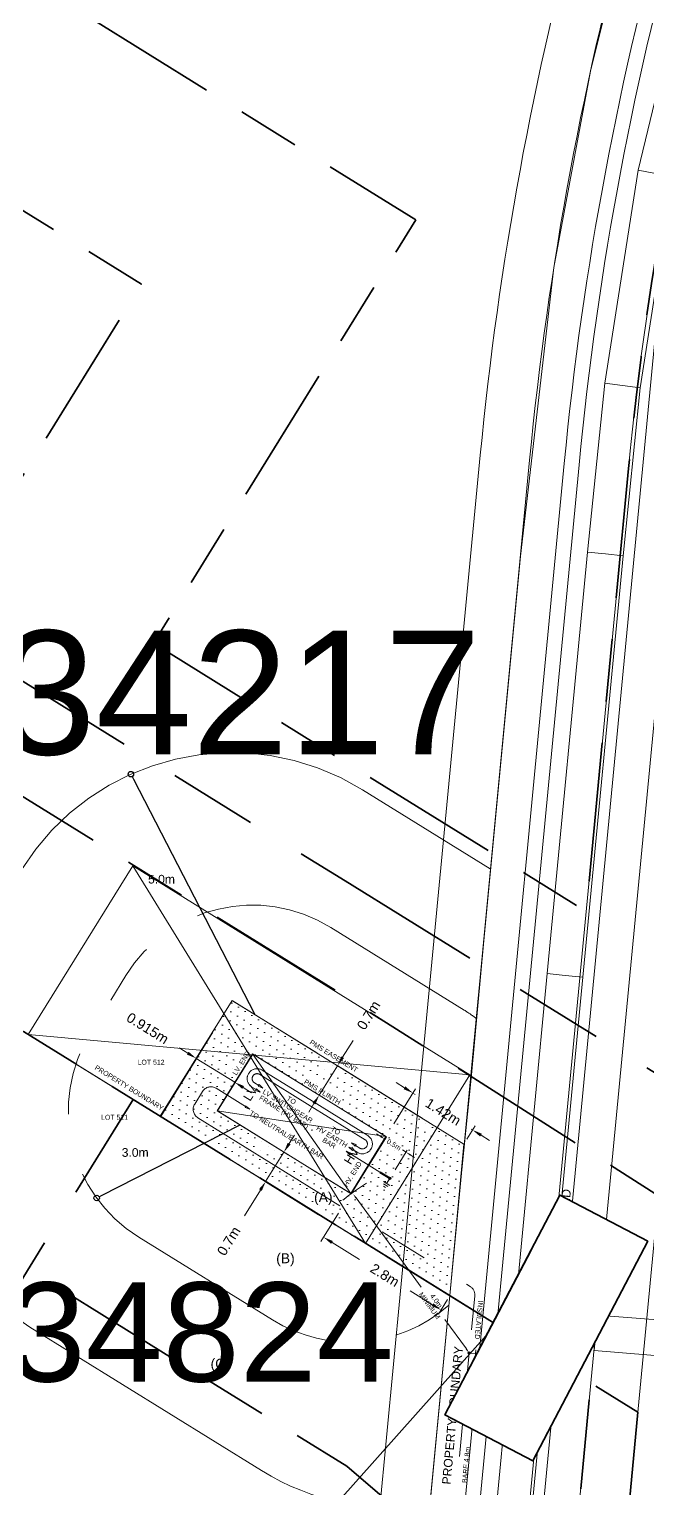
# Model space of a CAD drawing. Header units: metres. Extents: x 0 to 309348, y 0 to 6272736.
# Drawn here: x 309003.47 to 309015.95, y 6271919.31 to 6271948.76 of the extents above; entities that cross this region are included whole.
import ezdxf
from ezdxf import colors
from ezdxf.entities.mleader import LeaderData, LeaderLine
from ezdxf.enums import TextEntityAlignment as Align
from ezdxf.math import Vec2, Vec3

# ---------------------------------------------------------------- set-up
doc = ezdxf.new("R2010")
doc.units = ezdxf.units.M
for name, pattern in [('Cable Exist UG', [8.2, 4, -1.2, 1.8, -1.2]), ('Dash', [5, 3, -2]), ('DASHED', [0.75, 0.5, -0.25]), ('PHANTOM', [2.5, 1.25, -0.25, 0.25, -0.25, 0.25, -0.25]), ('PHANTOM2', [1.25, 0.625, -0.125, 0.125, -0.125, 0.125, -0.125])]:
    doc.linetypes.add(name, pattern=pattern)
doc.layers.get('0').update_dxf_attribs({"color": 6})
for name, color, linetype, lineweight in [('_User Miscellaneous1', 30, 'Continuous', 13), ('_User Miscellaneous7', 3, 'Continuous', 13), ('_User Miscellaneous9', 211, 'Continuous', 13), ('_User_HV_Exist', 1, 'Continuous', 35), ('_User_LV_Exist', 5, 'Continuous', 35), ('Cadastre Developer_SP_NEW', 92, 'Continuous', 15), ('Cadastre Easements_SP_NEW', 52, 'DASHED', 15)]:
    doc.layers.add(name, color=color, linetype=linetype, lineweight=lineweight)
doc.layers.add('_User Miscellaneous10', color=252, linetype='Continuous', lineweight=13, plot=False, transparency=0.85)
doc.layers.add('SupportsUG_SP_LV_NEW', color=2, linetype='Continuous')
doc.styles.add('ARIAL', font='arial.ttf', dxfattribs={"height": 2})
doc.styles.add('iecARIAL', font='arial.ttf', dxfattribs={"height": 2})
doc.styles.get("Standard").update_dxf_attribs({"font": 'arial.ttf'})
doc.linetypes.add('IE Trench HV', pattern='A,5,-0.2,["/",Standard,S=2,R=0,X=0.5,Y=-1],-2', length=7.2)
doc.dimstyles.get("Standard").update_dxf_attribs({"dimtxt": 2, "dimasz": 3, "dimexe": 1, "dimexo": 3, "dimgap": 0.5, "dimtad": 0, "dimlfac": -1, "dimzin": 12, "dimdsep": 46, "dimtxsty": 'Standard', "dimcen": 1, "dimclrd": 256, "dimclre": 256, "dimclrt": 256, "dimadec": 0, "dimazin": 3, "dimtfac": 1, "dimtmove": 0, "dimatfit": 3, "dimfxl": 1, "dimfxlon": 1, "dimtolj": 1, "dimtzin": 0, "dimlwd": -1, "dimlwe": -1, "dimarcsym": 0})
pattern_1 = [(328.22, (309009.2474, 6271926.266), (3.6785, 5.938), [5.08, -1.905]), (58.22, (309009.2474, 6271926.266), (-5.938, 3.6785), [5.08, -1.905])]
pattern_2 = [(328.22, (309009.195, 6271926.181), (3.6785, 5.938), [5.08, -1.905]), (58.22, (309009.195, 6271926.181), (-5.938, 3.6785), [5.08, -1.905])]

# ---------------------------------------------------------------- blocks, each defined once
blk = doc.blocks.new('*U444')
for p, q in [((-2.347, 3.807), (2.347, -3.807)), ((4.454, -0.406), (-4.454, 0.406))]:
    blk.add_line(p, q)
blk.add_lwpolyline([(-4.454, 0.406), (2.347, -3.807), (4.454, -0.406), (-2.347, 3.807)], close=True)
at = {"flags": 8}
blk.add_attdef('ASSET_NUM', text='', height=2.5, dxfattribs=at).set_placement((0, 5), align=Align.MIDDLE_CENTER)
for tag, flags, p in [('STREET_CODE', 9, (1.5, 0)), ('NO_PHASES', 9, (1.5, -0.2)), ('OPERATING_VOLTAGE', 9, (1.5, -0.4)), ('ORIENTATION', 9, (1.5, -0.6)), ('OWNED_BY', 9, (1.5, -0.8)), ('OPERATED_BY', 9, (1.5, -1)), ('MAINTAINED_BY', 9, (1.5, -1.2)), ('CONSTRUCTED_VOLTAGE', 9, (1.5, -1.4)), ('SECONDARY_VOLTAGE', 9, (1.5, -1.6)), ('STATE', 9, (1.5, -1.8)), ('PARENT', 9, (1.5, -2)), ('SUBSTATION_TYPE', 9, (1.5, -2.2)), ('USAGE', 9, (1.5, -2.4)), ('LEGEND', 9, (1.5, -2.6)), ('SUBURB', 9, (1.5, -2.8)), ('STREETNAME', 9, (1.5, -3)), ('LOCATION', 9, (1.5, -3.2)), ('Z', 1, (1.5, -3.6)), ('NOTES', 9, (1.5, -3.4))]:
    blk.add_attdef(tag, text='', height=0.2, dxfattribs=dict(flags=flags)).set_placement(p, align=Align.MIDDLE_LEFT)
blk = doc.blocks.new('_DotBlank')
at = {"color": 0, "linetype": 'ByBlock', "lineweight": -2}
blk.add_line((-0.5, 0), (-1, 0), dxfattribs=at)
blk.add_circle((0, 0), 0.5, dxfattribs=at)
blk = doc.blocks.new('*D460')
at = {"layer": '_User Miscellaneous9', "transparency": 16777216}
for p, q in [((309006.666, 6271928.1), (309006.496, 6271928.205)), ((309006.836, 6271927.995), (309006.889, 6271928.08)), ((309007.614, 6271927.513), (309006.836, 6271927.995)), ((309007.614, 6271927.513), (309007.667, 6271927.598)), ((309007.784, 6271927.408), (309007.954, 6271927.302))]:
    blk.add_line(p, q, dxfattribs=at)
for points in [[(309006.684, 6271928.128), (309006.649, 6271928.072), (309006.836, 6271927.995)], [(309007.802, 6271927.436), (309007.767, 6271927.379), (309007.614, 6271927.513)]]:
    blk.add_solid(points, dxfattribs=at)
at = {"layer": '_User Miscellaneous9', "transparency": 16777216, "insert": (309005.858, 6271928.601), "char_height": 0.2, "attachment_point": 5, "rotation": 328.2222}
blk.add_mtext('\\A1;0.915m', dxfattribs=at)
blk = doc.blocks.new('*D445')
at = {"layer": '_User Miscellaneous9', "transparency": 16777216}
for p, q in [((309010.822, 6271926.672), (309011.262, 6271927.381)), ((309011.039, 6271927.401), (309010.869, 6271927.507)), ((309011.209, 6271927.296), (309011.256, 6271927.267)), ((309012.297, 6271926.366), (309012.464, 6271926.636)), ((309012.412, 6271926.551), (309012.385, 6271926.568)), ((309012.582, 6271926.446), (309012.752, 6271926.34))]:
    blk.add_line(p, q, dxfattribs=at)
for points in [[(309011.056, 6271927.43), (309011.021, 6271927.373), (309011.209, 6271927.296)], [(309012.599, 6271926.474), (309012.564, 6271926.417), (309012.412, 6271926.551)]]:
    blk.add_solid(points, dxfattribs=at)
at = {"layer": '_User Miscellaneous9', "transparency": 16777216, "insert": (309011.82, 6271926.917), "char_height": 0.2, "attachment_point": 5, "rotation": 328.2222}
blk.add_mtext('\\A1;1.42m', dxfattribs=at)
blk = doc.blocks.new('*D446')
at = {"layer": '_User Miscellaneous9', "transparency": 16777216}
for p, q in [((309008.711, 6271926.274), (309008.817, 6271926.444)), ((309008.606, 6271926.104), (309008.238, 6271925.509)), ((309008.606, 6271926.104), (309008.691, 6271926.052)), ((309008.238, 6271925.509), (309008.323, 6271925.457)), ((309008.132, 6271925.339), (309007.808, 6271924.815))]:
    blk.add_line(p, q, dxfattribs=at)
for points in [[(309008.683, 6271926.292), (309008.74, 6271926.257), (309008.606, 6271926.104)], [(309008.104, 6271925.357), (309008.161, 6271925.322), (309008.238, 6271925.509)]]:
    blk.add_solid(points, dxfattribs=at)
at = {"layer": '_User Miscellaneous9', "transparency": 16777216, "insert": (309007.494, 6271924.309), "char_height": 0.2, "attachment_point": 5, "rotation": 58.2222}
blk.add_mtext('\\A1;0.7m', dxfattribs=at)
blk = doc.blocks.new('*D447')
at = {"layer": '_User Miscellaneous9', "transparency": 16777216}
for p, q in [((309009.791, 6271928.017), (309010.002, 6271928.357)), ((309009.317, 6271927.252), (309009.686, 6271927.847)), ((309009.686, 6271927.847), (309009.601, 6271927.9)), ((309009.317, 6271927.252), (309009.402, 6271927.199)), ((309009.212, 6271927.082), (309009.106, 6271926.912))]:
    blk.add_line(p, q, dxfattribs=at)
for points in [[(309009.763, 6271928.035), (309009.819, 6271928), (309009.686, 6271927.847)], [(309009.183, 6271927.1), (309009.24, 6271927.064), (309009.317, 6271927.252)]]:
    blk.add_solid(points, dxfattribs=at)
at = {"layer": '_User Miscellaneous9', "transparency": 16777216, "insert": (309010.315, 6271928.864), "char_height": 0.2, "attachment_point": 5, "rotation": 58.2222}
blk.add_mtext('\\A1;0.7m', dxfattribs=at)
blk = doc.blocks.new('*D448')
at = {"layer": '_User Miscellaneous9', "transparency": 16777216}
for p, q in [((309009.707, 6271924.871), (309009.354, 6271924.302)), ((309009.577, 6271924.282), (309010.134, 6271923.936)), ((309011.605, 6271923.025), (309011.15, 6271923.307)), ((309011.903, 6271923.127), (309011.722, 6271922.835))]:
    blk.add_line(p, q, dxfattribs=at)
for points in [[(309009.594, 6271924.31), (309009.559, 6271924.253), (309009.407, 6271924.387)], [(309011.623, 6271923.054), (309011.587, 6271922.997), (309011.775, 6271922.92)]]:
    blk.add_solid(points, dxfattribs=at)
at = {"layer": '_User Miscellaneous9', "transparency": 16777216, "insert": (309010.642, 6271923.622), "char_height": 0.2, "attachment_point": 5, "rotation": 328.2222}
blk.add_mtext('\\A1;2.8m', dxfattribs=at)
blk = doc.blocks.new('PILLAR_NEW')
at = {"width": 0.9}
blk.add_attdef('ASSET_NUM', text='', height=2, dxfattribs=at).set_placement((4, 2), align=Align.MIDDLE_LEFT)
for tag, p, flags in [('SUBURB', (-2, 0), 1), ('STREETNAME', (-1.8, 0), 9), ('PARENT', (-1.6, 0), 9), ('NOTES', (-1.4, 0), 9), ('LOCATION', (-1.2, 0), 9), ('LEGEND', (-1, 0), 9), ('USAGE', (-0.8, 0), 9), ('SUPPORT_TYPE', (-0.6, 0), 9), ('STATE', (-0.4, 0), 9), ('OWNED_BY', (-0.2, 0), 9)]:
    blk.add_attdef(tag, p, '', height=0.2, rotation=270, dxfattribs=dict(flags=flags))
blk.add_wipeout([(1, 2.5), (1, -2.5), (-1, -2.5), (-1, 2.5)])
blk.add_lwpolyline([(-1, 2.5), (-1, -1.25), (-1, 1.25), (-1, -2.5), (1, -2.5), (1, 2.5)], close=True)
blk = doc.blocks.new('*D452')
at = {"layer": '_User Miscellaneous7', "transparency": 16777216}
for p, q in [((309010.559, 6271926.418), (309010.474, 6271926.471)), ((309010.644, 6271926.365), (309010.658, 6271926.356)), ((309010.848, 6271925.745), (309011.095, 6271926.144)), ((309011.069, 6271926.102), (309010.995, 6271926.148)), ((309011.154, 6271926.049), (309011.239, 6271925.997))]:
    blk.add_line(p, q, dxfattribs=at)
for points in [[(309010.568, 6271926.432), (309010.55, 6271926.404), (309010.644, 6271926.365)], [(309011.163, 6271926.063), (309011.145, 6271926.035), (309011.069, 6271926.102)]]:
    blk.add_solid(points, dxfattribs=at)
at = {"layer": '_User Miscellaneous7', "transparency": 16777216, "insert": (309010.826, 6271926.252), "char_height": 0.1, "attachment_point": 5, "rotation": 328.2222}
blk.add_mtext('\\A1;0.5m', dxfattribs=at)
blk = doc.blocks.new('*D453')
at = {"layer": '_User Miscellaneous7', "transparency": 16777216}
for p, q in [((309010.061, 6271925.181), (309011.374, 6271923.381)), ((309012.286, 6271922.132), (309011.85, 6271922.729))]:
    blk.add_line(p, q, dxfattribs=at)
for points in [[(309010.074, 6271925.191), (309010.047, 6271925.171), (309010.002, 6271925.262)], [(309012.299, 6271922.142), (309012.272, 6271922.122), (309012.345, 6271922.051)]]:
    blk.add_solid(points, dxfattribs=at)
at = {"layer": '_User Miscellaneous7', "transparency": 16777216, "insert": (309011.612, 6271923.055), "char_height": 0.1, "attachment_point": 5, "rotation": 306.1192}
blk.add_mtext('\\A1;4.0m\\PMINIMUM', dxfattribs=at)
blk = doc.blocks.new('EARTH ELECTRODE-(SCALE-PMS LAYOUTS)')
h = blk.add_hatch(color=256)
h.dxf.hatch_style = 1
h.paths.add_polyline_path([(0.025, 0, 1), (-0.025, 0, 1)])
h = blk.add_hatch(color=256)
h.dxf.hatch_style = 1
h.paths.add_polyline_path([(0.025, 0, 1), (-0.025, 0, 1)])
for p, q in [((-0.075, -0.125), (0.075, -0.125)), ((-0.05, -0.1625), (0.05, -0.1625)), ((-0.025, -0.2), (0.025, -0.2)), ((0, -0.025), (0, -0.125))]:
    blk.add_line(p, q)
blk.add_circle((0, 0), 0.025)

msp = doc.modelspace()

# ---------------------------------------------------------------- hatches: boundary and pattern name
at = {"layer": '_User Miscellaneous7'}
h = msp.add_hatch(dxfattribs=at)
h.set_pattern_fill('ANGLE', color=256, angle=-31.777811)
h.set_pattern_definition(pattern_2)
h.paths.add_polyline_path([(309008.05574, 6271927.38056), (309008.03468, 6271927.34655), (309008.13022, 6271927.31089)])
h = msp.add_hatch(dxfattribs=at)
h.set_pattern_fill('ANGLE', color=256, angle=-31.777811)
h.set_pattern_definition(pattern_1)
h.paths.add_polyline_path([(309008.10841, 6271927.46557), (309008.08734, 6271927.43156), (309008.18288, 6271927.3959)])
h = msp.add_hatch(dxfattribs=at)
h.set_pattern_fill('ANGLE', color=256, angle=-31.777811)
h.set_pattern_definition([(328.22, (309008.984, 6271925.841), (3.6785, 5.938), [5.08, -1.905]), (58.22, (309008.984, 6271925.841), (-5.938, 3.6785), [5.08, -1.905])])
h.paths.add_polyline_path([(309007.84509, 6271927.04052), (309007.82403, 6271927.00651), (309007.91957, 6271926.97085)])
h = msp.add_hatch(dxfattribs=at)
h.set_pattern_fill('ANGLE', color=256, angle=-31.777811)
h.set_pattern_definition([(328.22, (309009.141, 6271926.096), (3.6785, 5.938), [5.08, -1.905]), (58.22, (309009.141, 6271926.096), (-5.938, 3.6785), [5.08, -1.905])])
h.paths.add_polyline_path([(309009.95756, 6271926.08458), (309009.9365, 6271926.05058), (309009.86202, 6271926.12024)])
h = msp.add_hatch(dxfattribs=at)
h.set_pattern_fill('ANGLE', color=256, angle=-31.777811)
h.set_pattern_definition(pattern_2)
h.paths.add_polyline_path([(309010.01096, 6271926.16932), (309009.9899, 6271926.13531), (309009.91542, 6271926.20498)])
h = msp.add_hatch(dxfattribs=at)
h.set_pattern_fill('ANGLE', color=256, angle=-31.777811)
h.set_pattern_definition(pattern_1)
h.paths.add_polyline_path([(309010.06363, 6271926.25433), (309010.04256, 6271926.22032), (309009.96809, 6271926.28999)])
h = msp.add_hatch(color=256, dxfattribs=at)
h.dxf.hatch_style = 1
h.paths.add_polyline_path([(309010.76386, 6271925.56174, 1), (309010.72136, 6271925.58807, 1)])
h = msp.add_hatch(color=256, dxfattribs=at)
h.dxf.hatch_style = 1
h.paths.add_polyline_path([(309010.76386, 6271925.56174, 1), (309010.72136, 6271925.58807, 1)])
at = {"layer": '_User Miscellaneous9', "transparency": 33554534}
h = msp.add_hatch(dxfattribs=at)
h.set_pattern_fill('DOTS', color=256, scale=0.1, angle=-31.777811)
h.set_pattern_definition([(328.2222, (309010.78781, 6271923.92944), (0.1510784, 0.093152), [0, -0.15875])])
h.paths.add_polyline_path([(309012.23604, 6271926.26721), (309007.56051, 6271929.16365), (309006.11228, 6271926.82589), (309011.95276, 6271923.20777)])
h.paths.add_polyline_path([(309007.96971, 6271928.08672), (309010.66451, 6271926.41732), (309009.95357, 6271925.26969), (309007.25876, 6271926.93909)], flags=16)
edge = h.paths.add_edge_path(flags=0)
edge.add_arc((309009.17416, 6271926.54655), 0.005, 0, 360)

# ---------------------------------------------------------------- linework, layer by layer
at = {"layer": '_User Miscellaneous1', "ltscale": 0.75}
for p, q in [((309016.68322, 6271949.78367), (309015.75018, 6271945.91548)), ((309015.75018, 6271945.91548), (309015.0791, 6271941.61234)), ((309015.75018, 6271945.91548), (309016.10361, 6271945.84542)), ((309016.45703, 6271945.77536), (309015.79345, 6271941.52029)), ((309015.0791, 6271941.61234), (309014.73185, 6271938.2064)), ((309015.0791, 6271941.61234), (309015.43628, 6271941.56631)), ((309015.79345, 6271941.52029), (309015.43628, 6271941.56631)), ((309015.79345, 6271941.52029), (309015.44837, 6271938.13564)), ((309014.73185, 6271938.2064), (309013.9195, 6271929.70381)), ((309015.44837, 6271938.13564), (309014.63624, 6271929.63533)), ((309014.73185, 6271938.2064), (309015.09011, 6271938.17102)), ((309015.44837, 6271938.13564), (309015.09011, 6271938.17102)), ((309013.9195, 6271929.70381), (309011.54651, 6271904.86649)), ((309014.63624, 6271929.63533), (309012.26325, 6271904.79801)), ((309013.9195, 6271929.70381), (309014.27787, 6271929.66957)), ((309014.63624, 6271929.63533), (309014.27787, 6271929.66957))]:
    msp.add_line(p, q, dxfattribs=at)
at = {"layer": '_User Miscellaneous1', "ltscale": 0.7}
for p, q in [((309014.92369, 6271922.81751), (309014.89485, 6271922.45866)), ((309014.92369, 6271922.81751), (309029.6778, 6271921.63173)), ((309014.86601, 6271922.09982), (309014.89485, 6271922.45866)), ((309014.86601, 6271922.09982), (309029.62012, 6271920.91404))]:
    msp.add_line(p, q, dxfattribs=at)
at = {"layer": '_User Miscellaneous10', "flags": 128}
for points in [[(308899.20063, 6272060.18509), (308875.25525, 6272042.00431), (309012.68734, 6271956.86647), (309014.66188, 6271951.56658, 0.0431794), (309012.56785, 6271940.16001), (309010.95729, 6271923.30288), (309008.97899, 6271902.59662), (309005.24894, 6271899.51716, -0.11791701), (308983.53033, 6271906.70142), (308936.03499, 6271936.12432), (308895.88063, 6271960.99956), (308825.77119, 6272004.43167)], [(308899.80534, 6272059.38864), (308877.0191, 6272042.08796), (309013.50493, 6271957.53632), (309015.71212, 6271951.61196, 0.04439541), (309013.56332, 6271940.0649), (309011.95276, 6271923.20777), (309009.93506, 6271902.08918), (309005.57276, 6271898.48774, -0.11998759), (308983.00406, 6271905.85111), (308935.50836, 6271935.27423), (308895.354, 6271960.14946), (308825.82868, 6272003.21972)], [(308900.41005, 6272058.5922), (308878.78295, 6272042.1716), (309014.32251, 6271958.20617), (309016.76332, 6271951.65478, 0.04564039), (309014.55878, 6271939.96979), (309012.94823, 6271923.11266), (309010.89113, 6271901.58173), (309005.90019, 6271897.4613, -0.12199489), (308982.47779, 6271905.00079), (308934.98173, 6271934.42413), (308894.82738, 6271959.29936), (308825.88616, 6272002.00777)], [(308901.01476, 6272057.79575), (308880.54681, 6272042.25525), (309015.1401, 6271958.87602), (309017.81548, 6271951.695, 0.04691551), (309015.55425, 6271939.87468), (309013.9437, 6271923.01755), (309011.84721, 6271901.07429), (309006.2311, 6271896.43774, -0.1239421), (308981.95152, 6271904.15047), (308934.45511, 6271933.57403), (308894.30075, 6271958.44927), (308825.94364, 6272000.79583)], [(308901.61947, 6272056.99931), (308882.31066, 6272042.3389), (309015.95768, 6271959.54587), (309018.86864, 6271951.73254, 0.04822202), (309016.54972, 6271939.77957), (309014.93916, 6271922.92244), (309012.80328, 6271900.56684), (309006.56538, 6271895.41695, -0.12583219), (308981.42524, 6271903.30015), (308933.92848, 6271932.72394), (308893.77412, 6271957.59917), (308826.00113, 6271999.58388)], [(308902.22418, 6272056.20286), (308884.07452, 6272042.42254), (309016.77527, 6271960.21572), (309019.92283, 6271951.76733, 0.04956123), (309017.54518, 6271939.68446), (309015.93463, 6271922.82733), (309013.75935, 6271900.0594), (309006.90291, 6271894.39885, -0.12766792), (308980.89897, 6271902.44984), (308933.40185, 6271931.87384), (308893.2475, 6271956.74907), (308826.05861, 6271998.37193)]]:
    msp.add_lwpolyline(points, format="xyb", dxfattribs=at)
at = {"layer": '_User Miscellaneous10', "color": 4, "flags": 128}
msp.add_lwpolyline([(308900.22864, 6272058.83113), (308878.2538, 6272042.14651), (309014.07724, 6271958.00521), (309016.44786, 6271951.64221, 0.04526378), (309014.26014, 6271939.99833), (309012.64959, 6271923.14119), (309010.60431, 6271901.73397), (309005.80159, 6271897.76893, -0.12139915), (308982.63567, 6271905.25588), (308935.13972, 6271934.67916), (308894.98536, 6271959.55439), (308825.86892, 6272002.37136)], format="xyb", dxfattribs=at)
at = {"layer": '_User Miscellaneous10', "linetype": 'IE Trench HV', "ltscale": 0.7, "flags": 128}
for points in [[(308987.68786, 6271973.52974), (309013.50493, 6271957.53632), (309015.71215, 6271951.61195), (309014.79129, 6271947.91247), (309014.05057, 6271943.94908), (309013.37789, 6271938.12414), (309012.63029, 6271930.29926), (309012.38951, 6271927.66001), (309012.1573, 6271925.34859)], [(309011.95276, 6271923.20777), (309009.93506, 6271902.08918), (309005.57276, 6271898.48774), (309003.82238, 6271880.77392), (309007.46391, 6271876.22443), (309001.98989, 6271818.92964), (308997.64696, 6271815.49429), (308968.08123, 6271819.57205)], [(309011.95276, 6271923.20777), (309009.93506, 6271902.08918), (309005.57276, 6271898.48774), (309000.87672, 6271899.07663), (308993.3728, 6271900.97244), (308986.74715, 6271903.74909), (308981.89047, 6271906.75775), (308968.58544, 6271915.00009)], [(309011.95276, 6271923.20777), (309009.93506, 6271902.08918), (309005.57276, 6271898.48774), (309003.82238, 6271880.77392), (308994.29184, 6271882.24594), (308988.11672, 6271883.96178), (308981.55386, 6271886.50914), (308979.73536, 6271887.35858)]]:
    msp.add_lwpolyline(points, dxfattribs=at)
at = {"layer": '_User Miscellaneous7'}
for p, q in [((309008.05574, 6271927.38056), (309008.03468, 6271927.34655)), ((309008.03468, 6271927.34655), (309008.13022, 6271927.31089)), ((309008.05574, 6271927.38056), (309008.13022, 6271927.31089)), ((309008.10841, 6271927.46557), (309008.08734, 6271927.43156)), ((309008.08734, 6271927.43156), (309008.18288, 6271927.3959)), ((309008.10841, 6271927.46557), (309008.18288, 6271927.3959)), ((309007.84509, 6271927.04052), (309007.82403, 6271927.00651)), ((309007.82403, 6271927.00651), (309007.91957, 6271926.97085)), ((309007.83983, 6271927.03202), (309007.91957, 6271926.97085)), ((309009.95756, 6271926.08458), (309009.86202, 6271926.12024)), ((309009.9365, 6271926.05058), (309009.86202, 6271926.12024)), ((309009.93724, 6271926.0503), (309009.86276, 6271926.11997)), ((309010.01096, 6271926.16932), (309009.91542, 6271926.20498)), ((309009.9899, 6271926.13531), (309009.91542, 6271926.20498)), ((309009.95756, 6271926.08458), (309009.9365, 6271926.05058)), ((309010.06363, 6271926.25433), (309009.96809, 6271926.28999)), ((309010.04256, 6271926.22032), (309009.96809, 6271926.28999)), ((309010.01096, 6271926.16932), (309009.9899, 6271926.13531)), ((309010.06363, 6271926.25433), (309010.04256, 6271926.22032)), ((309010.61302, 6271925.50814), (309010.74054, 6271925.42915)), ((309010.72944, 6271925.55366), (309010.67678, 6271925.46865)), ((309010.61453, 6271925.4631), (309010.69954, 6271925.41044)), ((309010.61603, 6271925.41805), (309010.65854, 6271925.39172))]:
    msp.add_line(p, q, dxfattribs=at)
at = {"layer": '_User Miscellaneous7', "color": 3, "linetype": 'PHANTOM', "ltscale": 6}
msp.add_line((309009.86276, 6271926.11997), (309010.54284, 6271925.69867), dxfattribs=at)
at = {"layer": '_User Miscellaneous7', "linetype": 'ByBlock', "lineweight": 40}
msp.add_line((309010.54284, 6271925.69867), (309010.74261, 6271925.57491), dxfattribs=at)
at = {"layer": '_User Miscellaneous7', "color": 3, "linetype": 'PHANTOM', "ltscale": 4, "flags": 128}
for points in [[(309010.00043, 6271926.15231), (309010.08544, 6271926.09965, 1), (309010.29609, 6271926.43969), (309009.18053, 6271927.13077), (309008.17085, 6271927.75626, 1), (309007.9602, 6271927.41622), (309008.04521, 6271927.36355)], [(309008.09787, 6271927.44856), (309008.01286, 6271927.50123, -1), (309008.11819, 6271927.67125), (309009.1383, 6271927.03929), (309010.24343, 6271926.35468, -1), (309010.1381, 6271926.18466), (309010.05309, 6271926.23732)]]:
    msp.add_lwpolyline(points, format="xyb", dxfattribs=at)
at = {"layer": '_User Miscellaneous7'}
msp.add_circle((309010.74261, 6271925.57491), 0.025, dxfattribs=at)
at = {"layer": '_User Miscellaneous9', "ltscale": 15}
for p, q in [((309011.95276, 6271923.20777), (309013.56332, 6271940.0649)), ((308997.59222, 6271932.10398), (309011.95276, 6271923.20777)), ((309009.93506, 6271902.08918), (309011.95276, 6271923.20777))]:
    msp.add_line(p, q, dxfattribs=at)
at = {"layer": '_User Miscellaneous9'}
for p, q in [((309007.96971, 6271928.08672), (309009.95357, 6271925.26969)), ((309009.95357, 6271925.26969), (309007.25876, 6271926.93909)), ((309007.25876, 6271926.93909), (309010.66451, 6271926.41732)), ((309011.95276, 6271923.20777), (309012.23604, 6271926.26721))]:
    msp.add_line(p, q, dxfattribs=at)
at = {"layer": '_User Miscellaneous9', "linetype": 'PHANTOM', "ltscale": 10}
msp.add_lwpolyline([(309011.54078, 6271918.98646, -0.1783031), (309008.15468, 6271919.67896), (309003.47915, 6271922.5754, -0.41421356), (309001.8618, 6271929.45902), (309003.31002, 6271931.79679, -0.41421356), (309010.19364, 6271933.41414), (309012.76691, 6271931.82002)], format="xyb", dxfattribs=at)
at = {"layer": '_User Miscellaneous9', "linetype": 'PHANTOM2', "ltscale": 10, "flags": 128}
msp.add_lwpolyline([(309012.47899, 6271928.80639, 0.02373416), (309012.24439, 6271928.96761), (309009.54958, 6271930.63701, 0.41421356), (309005.41942, 6271929.6666), (309004.70847, 6271928.51897, 0.41421356), (309005.67888, 6271924.3888), (309008.37369, 6271922.7194, 0.3290799), (309011.92504, 6271923.00843)], format="xyb", dxfattribs=at)
at = {"layer": '_User Miscellaneous9', "linetype": 'Continuous'}
msp.add_lwpolyline([(309006.11228, 6271926.82589), (309007.56051, 6271929.16365), (309012.23604, 6271926.26721), (309011.95276, 6271923.20777)], close=True, dxfattribs=at)
at = {"layer": '_User Miscellaneous9', "flags": 128}
msp.add_lwpolyline([(309010.66451, 6271926.41732), (309010.66451, 6271926.41732), (309007.96971, 6271928.08672), (309007.25876, 6271926.93909), (309009.95357, 6271925.26969)], close=True, dxfattribs=at)
at = {"layer": '_User Miscellaneous9'}
msp.add_circle((309009.17416, 6271926.54655), 0.005, dxfattribs=at)
at = {"layer": '_User_LV_Exist', "linetype": 'Cable Exist UG', "ltscale": 0.7, "flags": 128}
for points in [[(308989.5378, 6271944.18693), (308984.41172, 6271947.36249), (308990.76284, 6271957.61465), (309011.26717, 6271944.91242), (309005.97457, 6271936.36895), (309014.70271, 6271930.96195), (309015.55583, 6271939.8912, -0.04685083), (309017.81548, 6271951.695), (309015.1401, 6271958.87602), (309011.57539, 6271961.08432), (309003.76514, 6271965.9227), (308991.02027, 6271973.81802)], [(308983.18668, 6271933.93476), (308981.47799, 6271934.99328), (308979.36095, 6271931.57589), (308993.03051, 6271923.10774), (308998.3231, 6271931.65121), (309015.74644, 6271920.85762), (309013.75935, 6271900.0594), (309006.90291, 6271894.39885), (309005.7105, 6271882.58194), (309002.61929, 6271882.89387, -0.07980176), (308982.60433, 6271888.24643), (308982.60433, 6271888.24643), (308982.60433, 6271888.24643)]]:
    msp.add_lwpolyline(points, format="xyb", dxfattribs=at)
for points in [[(308991.64431, 6271947.58731), (308989.94615, 6271948.66284), (308992.06318, 6271952.08023), (309005.73274, 6271943.61207), (309000.44014, 6271935.0686), (309009.8337, 6271929.24938), (309018.05733, 6271924.01623), (309015.67149, 6271899.04451), (309008.80764, 6271893.37784), (309007.69577, 6271882.33581), (309007.40951, 6271879.49292), (309007.40951, 6271879.49292), (309009.53195, 6271876.84128), (309003.89969, 6271817.89027), (308998.21873, 6271813.39649), (308970.28452, 6271817.24924)], [(308985.32479, 6271937.38615), (308980.17764, 6271940.52771), (308973.82652, 6271930.27554), (308994.33086, 6271917.57331), (308999.62345, 6271926.11678), (309009.87562, 6271919.76566), (309011.49165, 6271918.38145), (309011.15349, 6271914.82983)]]:
    msp.add_lwpolyline(points, dxfattribs=at)
at = {"layer": 'Cadastre Developer_SP_NEW', "ltscale": 15, "transparency": 33554687}
for p, q in [((309011.95276, 6271923.20777), (309013.56332, 6271940.0649)), ((308997.59222, 6271932.10398), (309011.95276, 6271923.20777)), ((309009.93506, 6271902.08918), (309011.95276, 6271923.20777))]:
    msp.add_line(p, q, dxfattribs=at)
msp.add_arc((309079.53029, 6271933.76233), 66.26737, 164.3739525, 174.5424479, dxfattribs=at)

# ---------------------------------------------------------------- block references
at = {"layer": '_User Miscellaneous1'}
ref = msp.add_blockref('*U444', (309007.90283, 6271928.06934), dxfattribs=at)
ref.add_attrib('ASSET_NUM', 'PMS 34217', dxfattribs={"layer": '0', "height": 2.5}).set_placement((309003.45534, 6271935.37479), align=Align.MIDDLE_CENTER)

# ---------------------------------------------------------------- texts
at = {"layer": '_User Miscellaneous7', "color": 7, "char_height": 0.1, "attachment_point": 5, "line_spacing_factor": 0.84}
for s, insert, rotation in [('LV. END', (309007.7484, 6271927.90033), 58.222189), ('PMS EASEMENT', (309009.61108, 6271928.04154), 328.222189), ('PROPERTY BOUNDARY', (309005.48474, 6271927.40123), 328.222189), ('PMS PLINTH', (309009.38125, 6271927.31556), 328.222189), ('TO NEUTRAL/EARTH BAR', (309008.65741, 6271926.45291), 328.222189), ('TO\\PHV EARTH\\P BAR', (309009.57538, 6271926.41563), 328.222189), ('HV. END', (309009.99024, 6271925.66019), 58.222189)]:
    msp.add_mtext(s, dxfattribs=dict(at, insert=insert, rotation=rotation))
at = {"layer": '_User Miscellaneous7', "color": 7, "char_height": 0.1, "attachment_point": 4, "line_spacing_factor": 0.84}
for s, insert in [('\\pi0.16925;LOT 512', (309005.48594, 6271927.91649)), ('\\pi0.17839;LOT 511', (309004.74057, 6271926.80557))]:
    msp.add_mtext_dynamic_manual_height_columns(s, width=0.8644828, gutter_width=12.5, heights=[0], dxfattribs=dict(at, insert=insert))
at = {"layer": '_User Miscellaneous7', "color": 7, "insert": (309008.67425, 6271927.01916), "char_height": 0.1, "attachment_point": 5, "rotation": 328.178944, "line_spacing_factor": 0.84}
msp.add_mtext_dynamic_manual_height_columns('TO\\PLV SWITCHGEAR \\PFRAME (HV BAR)', width=1.3, gutter_width=12.5, heights=[0], dxfattribs=at)
at = {"layer": '_User Miscellaneous9', "color": 7, "attachment_point": 5}
for s, insert, char_height in [('5.0m ', (309006.13697, 6271931.60836), 0.175), ('3.0m ', (309005.60655, 6271926.09503), 0.175), ('(A) ', (309009.40084, 6271925.16417), 0.2), ('(B) ', (309008.63723, 6271923.93153), 0.2), ('(C) ', (309007.32067, 6271921.80629), 0.2)]:
    msp.add_mtext(s, dxfattribs=dict(at, insert=insert, char_height=char_height))
at = {"layer": '_User Miscellaneous9', "color": 7, "char_height": 0.175, "attachment_point": 5, "rotation": 58.222189}
for s, insert in [('LV', (309007.92835, 6271927.2889)), ('HV', (309009.96859, 6271926.025))]:
    msp.add_mtext(s, dxfattribs=dict(at, insert=insert))
at = {"layer": '_User Miscellaneous9', "color": 7, "char_height": 0.175, "width": 4.4387986, "attachment_point": 5, "rotation": 84.890979}
for s, insert in [('WARRABAH RD', (309014.2279, 6271924.44568)), ('PROPERTY BOUNDARY', (309012.00778, 6271920.79331))]:
    msp.add_mtext(s, dxfattribs=dict(at, insert=insert))

# ---------------------------------------------------------------- dimensions: what is measured, and where the dimension line sits
at = {"layer": '_User Miscellaneous7'}
dim = msp.add_linear_dim(base=(309011.06907, 6271926.10189), p1=(309010.31756, 6271925.83822), p2=(309010.74261, 6271925.57491), angle=328.222189, text='0.5m', dimstyle='Standard', override={"dimtxt": 0.1, "dimasz": 0.1, "dimexe": 0.05, "dimexo": 0.2, "dimgap": 0.05, "dimse1": 1}, dxfattribs=at)
dim.commit()
dim.dimension.update_dxf_attribs({"geometry": '*D452', "text_midpoint": (309010.82636, 6271926.25225), "dimtype": 160})
at = {"layer": '_User Miscellaneous9'}
for base, p1, p2, angle, text, picture, middle in [((309009.31711, 6271927.25202), (309009.68575, 6271927.84709), (309009.1227, 6271927.37245), 58.222189, '0.7m', '*D447', (309010.31547, 6271928.86361)), ((309011.20891, 6271927.2961), (309012.13895, 6271926.11049), (309010.66451, 6271926.41732), 328.222189, '1.42m', '*D445', (309011.8202, 6271926.91741)), ((309008.23752, 6271925.50932), (309008.60616, 6271926.10439), (309008.04312, 6271925.62975), 58.222189, '0.7m', '*D446', (309007.49389, 6271924.30892)), ((309009.40675, 6271924.387), (309012.06115, 6271923.38174), (309009.86476, 6271925.12634), 328.222189, '2.8m', '*D448', (309010.64202, 6271923.62175))]:
    dim = msp.add_linear_dim(base=base, p1=p1, p2=p2, angle=angle, text=text, dimstyle='Standard', override={"dimtxt": 0.2, "dimasz": 0.2, "dimexe": 0.1, "dimexo": 0.3, "dimgap": 0.3}, dxfattribs=at)
    dim.commit()
    dim.dimension.update_dxf_attribs({"geometry": picture, "text_midpoint": middle, "dimtype": 160})
dim = msp.add_linear_dim(base=(309006.83639, 6271927.99477), p1=(309007.61423, 6271927.51291), p2=(309006.83639, 6271927.99477), angle=328.222189, text='0.915m', dimstyle='Standard', override={"dimtxt": 0.2, "dimasz": 0.2, "dimexe": 0.1, "dimexo": 0.3, "dimgap": 0.3}, dxfattribs=at)
dim.commit()
dim.dimension.update_dxf_attribs({"geometry": '*D460', "text_midpoint": (309005.8578, 6271928.601)})

# ---------------------------------------------------------------- leaders
ml = msp.add_multileader_mtext('Standard', dxfattribs=at)
ml.set_content('', color=256, style='ARIAL')
ml.set_leader_properties()
ml.set_arrow_properties(name='DOTBLANK')
ml.build(insert=Vec2(0, 0))
ml.multileader.update_dxf_attribs({"has_dogleg": 0, "dogleg_length": 1, "arrow_head_size": 0.1107, "scale": 0.553511})
ctx = ml.context
ctx.base_point, ctx.scale, ctx.char_height, ctx.arrow_head_size, ctx.landing_gap_size, ctx.plane_origin, ctx.plane_x_axis, ctx.plane_y_axis = Vec3(309008.02254, 6271928.87743), 0.553511, 1.10702, 0.1107, 0.000554, Vec3(309007.62273, 6271927.50764), Vec3(0.8500967, -0.52662662), Vec3(0.52662662, 0.8500967)
notes = []
notes.append((ctx, [(0, (1, 1, 0), (309007.552, 6271929.16892), (0.8500967, -0.52662662), 0.55351, [(0, [(309005.51931, 6271933.72803)], 0, [])])]))
ctx.mtext.insert, ctx.mtext.text_direction, ctx.mtext.rotation, ctx.mtext.flow_direction = Vec3(309008.31451, 6271929.34767), Vec3(0.8500967, -0.52662662), 5.72855787, 5
ml = msp.add_multileader_mtext('Standard', dxfattribs=at)
ml.set_content('', color=256, style='ARIAL')
ml.set_leader_properties()
ml.set_arrow_properties(name='DOTBLANK')
ml.build(insert=Vec2(0, 0))
ml.multileader.update_dxf_attribs({"has_dogleg": 0, "dogleg_length": 1, "arrow_head_size": 0.1107, "scale": 0.553511})
ctx = ml.context
ctx.base_point, ctx.scale, ctx.char_height, ctx.arrow_head_size, ctx.landing_gap_size, ctx.plane_origin, ctx.plane_x_axis, ctx.plane_y_axis = Vec3(309007.7208, 6271926.65287), 0.553511, 1.10702, 0.1107, 0.000554, Vec3(309010.66451, 6271926.41732), Vec3(0.8500967, -0.52662662), Vec3(0.52662662, 0.8500967)
notes.append((ctx, [(0, (1, 1, 0), (309007.25026, 6271926.94436), (0.8500967, -0.52662662), 0.55351, [(0, [(309004.83016, 6271925.17787)], 0, [])])]))
ctx.mtext.insert, ctx.mtext.text_direction, ctx.mtext.rotation, ctx.mtext.flow_direction = Vec3(309008.01276, 6271927.12311), Vec3(0.8500967, -0.52662662), 5.72855787, 5
for ctx, leaders in notes:
    for number, flags, end, landing, length, lines in leaders:
        leader = LeaderData()
        leader.index, (leader.has_last_leader_line, leader.has_dogleg_vector, leader.attachment_direction) = number, flags
        leader.last_leader_point, leader.dogleg_vector, leader.dogleg_length = Vec3(end), Vec3(landing), length
        for number, points, colour, breaks in lines:
            line = LeaderLine()
            line.index, line.vertices, line.color, line.breaks = number, Vec3.list(points), colors.encode_raw_color(colour), breaks
            leader.lines.append(line)
        ctx.leaders.append(leader)

# ---------------------------------------------------------------- next in the draw order: block references
at = {"layer": 'SupportsUG_SP_LV_NEW'}
ref = msp.add_blockref('PILLAR_NEW', (309013.89939, 6271922.55377), dxfattribs=dict(at, rotation=332.3661401981362))
ref.add_attrib('ASSET_NUM', 'S134824', dxfattribs={"layer": '0', "height": 2, "style": 'iecARIAL'}).set_placement((308999.63448, 6271922.47523), align=Align.MIDDLE_LEFT)

# ---------------------------------------------------------------- next in the draw order: linework, layer by layer
at = {"layer": '_User Miscellaneous10', "flags": 128}
msp.add_lwpolyline([(309012.90392, 6271922.64888), (309006.49979, 6271915.46024)], dxfattribs=at)
at = {"layer": '_User Miscellaneous7', "ltscale": 15}
for p, q in [((309011.95276, 6271923.20777), (309013.56332, 6271940.0649)), ((308997.59222, 6271932.10398), (309011.95276, 6271923.20777)), ((309009.93506, 6271902.08918), (309011.95276, 6271923.20777))]:
    msp.add_line(p, q, dxfattribs=at)
at = {"layer": '_User Miscellaneous7'}
msp.add_line((309009.96209, 6271925.26441), (309007.26728, 6271926.93381), dxfattribs=at)
at = {"layer": '_User Miscellaneous7', "flags": 128}
msp.add_lwpolyline([(309016.39646, 6271945.72063), (309012.47352, 6271904.66054), (309012.47352, 6271904.66054), (309012.47352, 6271904.66054), (309012.47352, 6271904.66054)], dxfattribs=at)
at = {"layer": '_User Miscellaneous7', "linetype": 'DASHED', "lineweight": 15, "ltscale": 4}
msp.add_lwpolyline([(309006.12081, 6271926.82061), (309007.56903, 6271929.15837), (309009.69427, 6271927.84181), (309012.24456, 6271926.26193), (309011.95276, 6271923.20777), (309008.24605, 6271925.50404)], close=True, dxfattribs=at)
at = {"layer": '_User Miscellaneous7', "lineweight": 15, "flags": 128}
msp.add_lwpolyline([(309010.67303, 6271926.41204), (309010.67303, 6271926.41204), (309007.97823, 6271928.08144), (309007.26728, 6271926.93381), (309009.96209, 6271925.26441)], close=True, dxfattribs=at)
at = {"layer": '_User Miscellaneous7', "color": 3, "linetype": 'PHANTOM', "ltscale": 4, "flags": 128}
msp.add_lwpolyline([(309007.83456, 6271927.02352), (309007.23949, 6271927.39215, 0.41421356), (309006.96415, 6271927.32746), (309006.80616, 6271927.07243, 0.41421356), (309006.87085, 6271926.79709), (309012.36114, 6271923.39529, -0.28521173), (309012.45489, 6271923.20626), (309012.34455, 6271922.05133)], format="xyb", dxfattribs=at)
at = {"layer": '_User Miscellaneous7', "linetype": 'Dash', "ltscale": 0.7, "flags": 128}
msp.add_lwpolyline([(309012.34455, 6271922.05133), (309010.97499, 6271907.7166)], dxfattribs=at)
at = {"layer": '_User Miscellaneous7', "ltscale": 0.7}
msp.add_arc((309012.34455, 6271922.05133), 4, 121.150565, 129.594121, dxfattribs=at)
at = {"layer": '_User_HV_Exist', "color": 1, "linetype": 'Cable Exist UG', "flags": 128}
for points in [[(308981.63783, 6271920.81351), (308996.08947, 6271911.86086), (309005.56875, 6271927.1626), (309014.79802, 6271921.44516), (309014.35783, 6271916.83782), (309014.35783, 6271916.83782, 0.06734131), (309014.35783, 6271916.83782), (309012.80328, 6271900.56684), (309006.56538, 6271895.41695), (309005.34573, 6271883.67152), (309010.56597, 6271877.14971), (309008.49511, 6271855.47464), (309007.48248, 6271844.87576), (309004.85459, 6271817.37058), (309000.67797, 6271814.06678), (308929.5248, 6271823.88037), (308903.57812, 6271827.45899), (308860.69717, 6271833.37322, -0.20134645), (308832.22701, 6271849.8707), (308813.20398, 6271874.98947), (308812.22327, 6271882.50802), (308808.50961, 6271889.47996), (308834.81204, 6271909.39939), (308829.74033, 6271916.09629), (308841.69816, 6271925.15223), (308829.01984, 6271941.8932, 0.0922598), (308829.01984, 6271941.8932), (308829.01984, 6271941.8932), (308829.01984, 6271941.8932), (308829.01984, 6271941.8932), (308829.01984, 6271941.8932)], [(309045.644, 6271791.43715), (309042.67263, 6271791.8506), (309044.8956, 6271807.96819), (309022.68556, 6271811.03144), (309018.60468, 6271816.19043), (309006.85817, 6271817.31271), (309009.6992, 6271847.04888), (309012.63401, 6271877.76655), (309007.8389, 6271883.75725), (309008.95005, 6271894.79217), (309014.71542, 6271899.55196), (309016.39137, 6271917.09351, -0.07095511), (309016.39137, 6271917.09351), (309016.9301, 6271922.73223), (309017.33151, 6271926.93371), (309009.84221, 6271931.57325), (309002.64203, 6271936.03369), (308994.27687, 6271941.21583)]]:
    msp.add_lwpolyline(points, format="xyb", dxfattribs=at)

# ---------------------------------------------------------------- next in the draw order: block references
at = {"layer": '_User Miscellaneous7', "rotation": 84.542445474711}
msp.add_blockref('EARTH ELECTRODE-(SCALE-PMS LAYOUTS)', (309012.34455, 6271922.05133), dxfattribs=at)

# ---------------------------------------------------------------- next in the draw order: texts
at = {"layer": '_User Miscellaneous7', "char_height": 0.1, "attachment_point": 5}
for s, insert, width, rotation in [('WARRABAH RD', (309014.62303, 6271924.09268), 1.5864236, 84.405447), ('KERB LINE', (309014.22321, 6271924.11497), 1.6991413, 84.405447), ('INSULATED', (309012.53969, 6271922.71869), 1.6991413, 264.904423), ('BARE 4.8m', (309012.28251, 6271919.79338), 1.6991413, 84.904423)]:
    msp.add_mtext(s, dxfattribs=dict(at, insert=insert, width=width, rotation=rotation))
at = {"layer": '_User Miscellaneous7', "color": 7, "insert": (309012.58893, 6271922.03542), "char_height": 0.1, "attachment_point": 4, "line_spacing_factor": 0.84}
msp.add_mtext_dynamic_manual_height_columns('\\pi0.28234;4.8m\\P\\pi0.014574;ELECTRODE', width=0.8644828, gutter_width=12.5, heights=[0], dxfattribs=at)

# ---------------------------------------------------------------- next in the draw order: dimensions: what is measured, and where the dimension line sits
at = {"layer": '_User Miscellaneous7', "color": 0}
dim = msp.add_linear_dim(base=(309012.34455, 6271922.05133), p1=(309010.00164, 6271925.26199), p2=(309012.34455, 6271922.05133), angle=306.119235, text='4.0m\\PMINIMUM', dimstyle='Standard', override={"dimtxt": 0.1, "dimasz": 0.1, "dimexe": 0.1, "dimexo": 0.4, "dimgap": 0.1, "dimse1": 1, "dimse2": 1}, dxfattribs=at)
dim.commit()
dim.dimension.update_dxf_attribs({"geometry": '*D453', "text_midpoint": (309011.61202, 6271923.05517), "dimtype": 161})

# ---------------------------------------------------------------- next in the draw order: block references
at = {"layer": 'Cadastre Easements_SP_NEW'}
ref = msp.add_blockref('PILLAR_NEW', (309013.89939, 6271922.55377), dxfattribs=dict(at, rotation=332.3661401981362))
ref.add_attrib('ASSET_NUM', 'S134824', dxfattribs={"layer": '0', "height": 2, "style": 'iecARIAL'}).set_placement((308999.63448, 6271922.47523), align=Align.MIDDLE_LEFT)

# ---------------------------------------------------------------- next in the draw order: block references
at = {"layer": '_User_LV_Exist'}
ref = msp.add_blockref('PILLAR_NEW', (309013.89939, 6271922.55377), dxfattribs=dict(at, rotation=332.3661401981362))
ref.add_attrib('ASSET_NUM', 'S134824', dxfattribs={"layer": '0', "height": 2, "style": 'iecARIAL'}).set_placement((308999.63448, 6271922.47523), align=Align.MIDDLE_LEFT)

doc.saveas('drawing.dxf')
